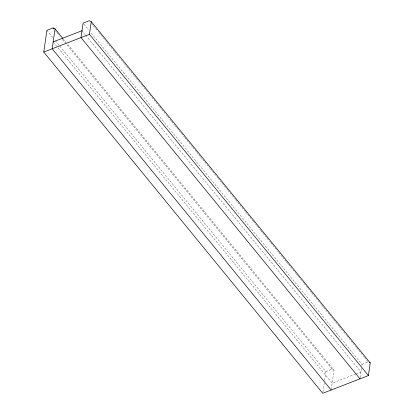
<?xml version="1.0" encoding="UTF-8"?>
<svg xmlns="http://www.w3.org/2000/svg" width="414" height="414" viewBox="0 0 414 414"><rect width="100%" height="100%" fill="white"/><g stroke="black" fill="none" stroke-linecap="round" stroke-linejoin="round"><path stroke-width="0.31" stroke-dasharray="2.07 1.55" d="M322.93 392.022L324.219 383.079M324.586 380.528L325.875 371.586L55.078 40.339M331.257 389.403L334.036 370.121L66.514 42.885M360.164 377.589L361.52 368.16M361.888 365.629L362.069 364.361L90.454 32.116M325.875 371.586L332.08 369.174L334.036 370.121M362.069 364.361L368.279 361.95L366.638 359.947M355.574 374.059L332.157 383.152L56.863 46.404M356.175 373.826L360.977 371.963L85.677 35.216M91.753 23.701L92.979 25.202M93.388 25.704L98.708 32.209M99.117 32.711L100.752 34.709M101.161 35.211L102.796 37.213M103.205 37.71L106.481 41.716M106.89 42.218L108.525 44.215M108.934 44.717L110.569 46.72M110.978 47.222L112.613 49.219M113.022 49.721L114.254 51.222M114.662 51.724L116.298 53.722M116.707 54.224L118.342 56.226M118.751 56.728L124.071 63.233M124.479 63.73L126.115 65.733M126.524 66.235L128.159 68.232M128.568 68.734L133.888 75.239M134.296 75.741L135.932 77.744M136.341 78.241L137.976 80.244M138.385 80.746L141.66 84.746M142.069 85.248L143.705 87.25M144.113 87.747L145.749 89.75M146.158 90.252L149.428 94.252M149.842 94.754L151.477 96.757M151.886 97.254L153.522 99.257M153.93 99.758L155.566 101.761M155.974 102.258L159.25 106.263M159.659 106.765L161.294 108.763M161.703 109.265L163.339 111.268M163.747 111.764L167.018 115.77M167.427 116.272L171.111 120.774M171.52 121.276L174.791 125.276M175.2 125.778L176.835 127.781M177.249 128.278L178.884 130.281M179.293 130.783L180.928 132.78M181.337 133.282L184.608 137.288M185.017 137.784L186.657 139.787M187.066 140.289L188.701 142.292M189.11 142.789L192.381 146.794M192.789 147.291L196.474 151.798M196.883 152.295L198.518 154.298M198.927 154.8L200.153 156.301M200.562 156.802L202.198 158.8M202.606 159.302L204.242 161.305M204.656 161.802L209.97 168.307M210.379 168.808L212.015 170.811M212.423 171.313L214.064 173.311M214.473 173.813L217.743 177.813M218.152 178.315L219.787 180.318M220.196 180.82L221.832 182.817M222.24 183.319L223.881 185.322M224.29 185.819L227.56 189.824M227.969 190.326L229.604 192.324M230.013 192.826L235.333 199.331M235.742 199.833L237.377 201.835M237.786 202.332L239.421 204.335M239.83 204.837L241.471 206.834M241.879 207.336L245.15 211.342M245.559 211.839L247.194 213.841M247.603 214.343L249.238 216.346M249.647 216.843L252.923 220.848M253.332 221.345L254.967 223.348M255.376 223.85L257.011 225.853M257.42 226.349L260.696 230.355M261.105 230.857L262.74 232.854M263.149 233.356L264.784 235.359M265.193 235.856L266.828 237.859M267.237 238.361L270.513 242.361M270.922 242.863L272.557 244.865M272.966 245.367L274.601 247.365M275.01 247.867L278.286 251.867M278.694 252.369L282.374 256.871M282.783 257.373L286.053 261.379M286.467 261.876L288.103 263.878M288.511 264.38L290.147 266.378M290.556 266.88L295.875 273.385M296.284 273.887L297.92 275.89M298.328 276.386L299.964 278.389M300.373 278.891L303.643 282.891M304.052 283.393L307.737 287.896M308.145 288.398L309.781 290.4M310.189 290.897L311.416 292.398M311.825 292.9L313.46 294.903M313.874 295.399L315.509 297.402M315.918 297.904L321.233 304.409M321.642 304.911L323.282 306.909M323.691 307.411L325.326 309.413M325.735 309.91L329.006 313.916M329.415 314.417L331.05 316.415M331.459 316.917L333.099 318.92M333.508 319.422L335.143 321.419M335.552 321.921L338.823 325.927M339.232 326.423L340.867 328.426M341.281 328.928L346.596 335.433M347.004 335.93L348.64 337.933M349.049 338.435L350.689 340.437M351.098 340.934L352.733 342.937M353.142 343.439L356.413 347.439M356.821 347.941L358.457 349.944M358.866 350.441L360.506 352.443M360.915 352.945L364.185 356.946M364.594 357.448L366.23 359.45M83.913 24.11L88.819 30.113M81.998 30.708L85.268 34.714M63.238 38.88L66.105 42.383M55.559 30.926L56.785 32.427M57.194 32.929L60.056 36.432M62.514 39.433L332.08 369.174M46.896 30.336L52.625 37.338M53.183 41.902L56.454 45.902"/><path stroke-width="0.62" d="M359.983 378.836L81.004 37.586L83.095 23.112L89.3 20.7L91.256 21.647L370.23 362.897L368.408 375.565L322.744 393.3L43.77 52.05L46.896 30.336L53.106 27.924L55.057 28.871L62.83 38.378M55.057 28.871L52.19 48.78L331.169 390.029M368.408 375.565L89.429 34.315L91.256 21.647M53.183 41.902L81.998 30.708M43.77 52.05L89.429 34.315M369.252 362.426L370.23 362.897M53.106 27.924L53.923 28.923"/></g></svg>
